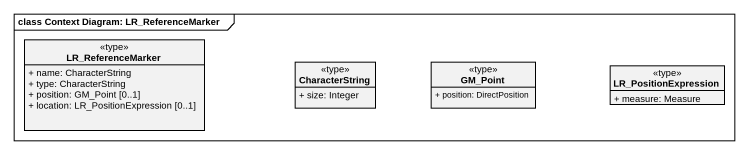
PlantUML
@startuml
mainframe class Context Diagram: LR_ReferenceMarker
hide circle
hide empty members
skinparam classAttributeIconSize 0
class LR_ReferenceMarker <<type>> {
  + name: CharacterString
  + type: CharacterString
  + position: GM_Point [0..1]
  + location: LR_PositionExpression [0..1]
}
class CharacterString <<type>> {
  + size: Integer
}
class GM_Point <<type>> {
  + position: DirectPosition
}
class LR_PositionExpression <<type>> {
  + measure: Measure
}
@enduml
